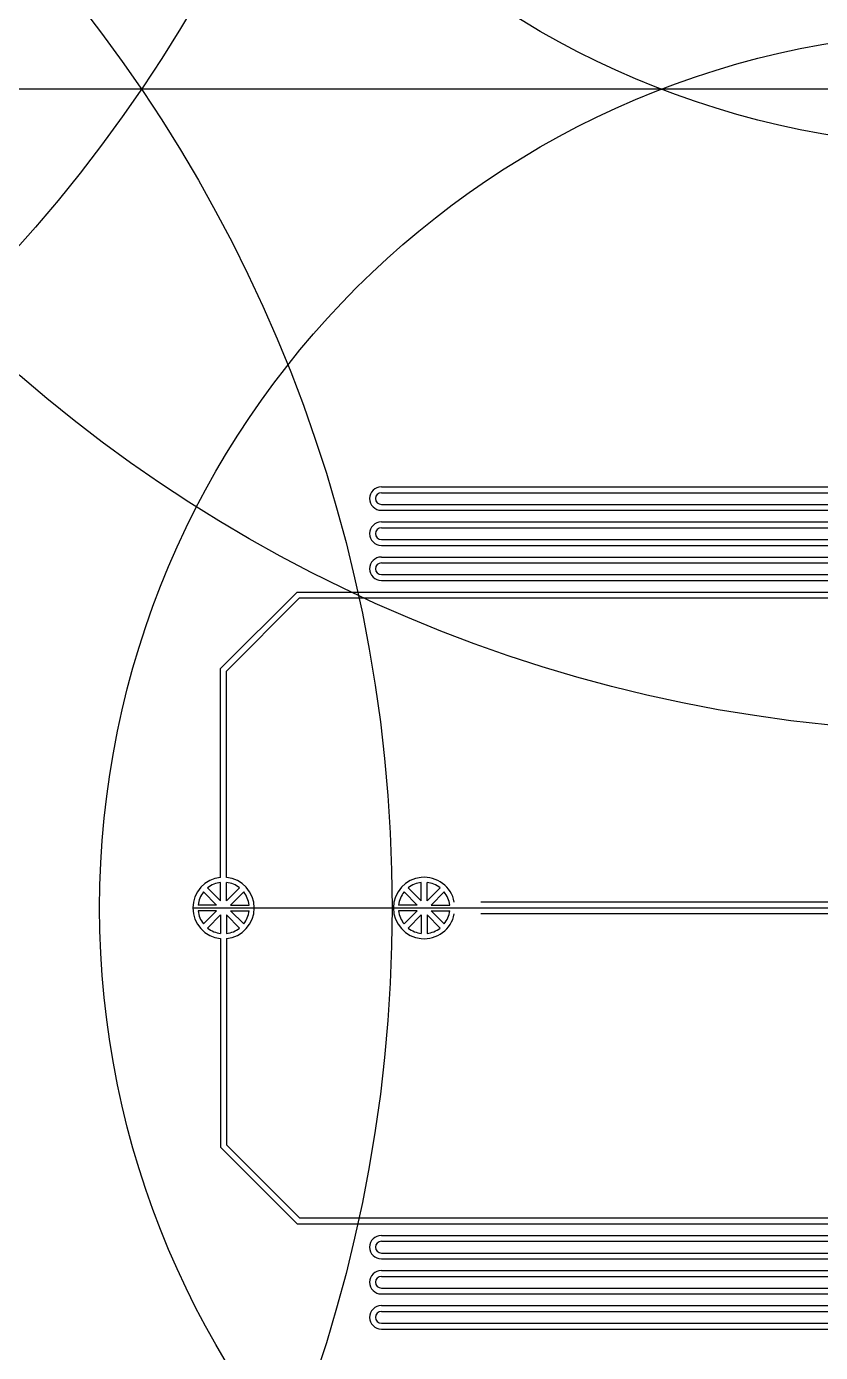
# Model space of a CAD drawing. Header units: millimetres. Extents: x 45556 to 173556, y 25313 to 153313.
# Drawn here: x 110806 to 124379, y 67713 to 90384 of the extents above; entities that cross this region are included whole.
import ezdxf

# ---------------------------------------------------------------- set-up
doc = ezdxf.new("R2010")
doc.units = ezdxf.units.MM
doc.layers.add('CLEAR', color=140, linetype='Continuous')
doc.layers.add('MASK', color=20, linetype='Continuous')

msp = doc.modelspace()

# ---------------------------------------------------------------- linework, layer by layer
for p, q in [((173056, 89313), (46056, 89313)), ((113650, 75313), (140463, 75313))]:
    msp.add_line(p, q)
for centre, radius in [((92056, 103313), 25000), ((127056, 103313), 25000), ((127056, 103313), 15000), ((92056, 75313), 25000), ((127056, 75313), 25000), ((127056, 75313), 15000)]:
    msp.add_circle(centre, radius)
at = {"layer": 'CLEAR'}
for p, q in [((116872, 82513), (136233, 82513)), ((116872, 82413), (136192, 82413)), ((116872, 82213), (131875, 82213)), ((116872, 82113), (131875, 82113)), ((116872, 81913), (131875, 81913)), ((116872, 81813), (131875, 81813)), ((116872, 81613), (131875, 81613)), ((116872, 81513), (131875, 81513)), ((116872, 81313), (131875, 81313)), ((116872, 81213), (131875, 81213)), ((116872, 81013), (131875, 81013)), ((115433, 80713), (114125, 79405)), ((115433, 80713), (131875, 80713)), ((116872, 80913), (131875, 80913)), ((115475, 80613), (114225, 79363)), ((115475, 80613), (131875, 80613)), ((114125, 75836), (114125, 79405)), ((114225, 75836), (114225, 79363)), ((132825, 75413), (118570, 75413)), ((132825, 75213), (118570, 75213)), ((114125, 74791), (114125, 71222)), ((114125, 74791), (114125, 71222)), ((114225, 74791), (114225, 71263)), ((114225, 74791), (114225, 71263)), ((115433, 69913), (114125, 71222)), ((115475, 70013), (114225, 71263)), ((115433, 69913), (131875, 69913)), ((115475, 70013), (131875, 70013)), ((116872, 69713), (131875, 69713)), ((116872, 69613), (131875, 69613)), ((116872, 69413), (131875, 69413)), ((116872, 69313), (131875, 69313)), ((116872, 69113), (131875, 69113)), ((116872, 69013), (131875, 69013)), ((116872, 68813), (131875, 68813)), ((116872, 68713), (131875, 68713)), ((116872, 68513), (131875, 68513)), ((116872, 68413), (131875, 68413)), ((116872, 68213), (136192, 68213)), ((116872, 68113), (136233, 68113))]:
    msp.add_line(p, q, dxfattribs=at)
for centre, radius, start, end in [((116872, 82313), 200, 90, 270), ((116872, 82313), 100, 90, 270), ((116872, 81713), 200, 90, 270), ((116872, 81713), 100, 90, 270), ((116872, 81113), 200, 90, 270), ((116872, 81113), 100, 90, 270), ((114175, 75313), 525, 95.465, 264.535), ((114175, 75313), 525, 275.465, 84.535), ((117604, 75313), 525, 10.9806, 349.0194), ((116872, 69513), 200, 90, 270), ((116872, 69513), 100, 90, 270), ((116872, 68913), 200, 90, 270), ((116872, 68913), 100, 90, 270), ((116872, 68313), 200, 90, 270), ((116872, 68313), 100, 90, 270)]:
    msp.add_arc(centre, radius, start, end, dxfattribs=at)
at = {"layer": 'MASK'}
for p, q in [((114125, 75434), (114125, 75750)), ((114225, 75434), (114225, 75750)), ((117554, 75434), (117554, 75750)), ((117654, 75434), (117654, 75750)), ((114054, 75363), (113831, 75587)), ((114125, 75434), (113901, 75657)), ((114225, 75434), (114448, 75657)), ((114295, 75363), (114519, 75587)), ((117484, 75363), (117260, 75587)), ((117554, 75434), (117331, 75657)), ((117654, 75434), (117878, 75657)), ((117725, 75363), (117948, 75587)), ((114054, 75363), (113738, 75363)), ((114295, 75363), (114611, 75363)), ((117484, 75363), (117168, 75363)), ((117725, 75363), (118041, 75363)), ((114054, 75263), (113738, 75263)), ((114054, 75263), (113831, 75040)), ((114125, 75193), (113901, 74969)), ((114125, 75193), (114125, 74877)), ((114225, 75193), (114448, 74969)), ((114225, 75193), (114225, 74877)), ((114295, 75263), (114519, 75040)), ((114295, 75263), (114611, 75263)), ((117484, 75263), (117168, 75263)), ((117484, 75263), (117260, 75040)), ((117554, 75193), (117331, 74969)), ((117554, 75193), (117554, 74877)), ((117654, 75193), (117878, 74969)), ((117654, 75193), (117654, 74877)), ((117725, 75263), (117948, 75040)), ((117725, 75263), (118041, 75263))]:
    msp.add_line(p, q, dxfattribs=at)
for centre, start, end in [((114175, 75313), 96.5242, 128.4758), ((114175, 75313), 51.5242, 83.4758), ((117604, 75313), 96.5242, 128.4758), ((117604, 75313), 51.5242, 83.4758), ((114175, 75313), 141.5242, 173.4758), ((114175, 75313), 6.5242, 38.4758), ((117604, 75313), 141.5242, 173.4758), ((117604, 75313), 6.5242, 38.4758), ((114175, 75313), 186.5242, 218.4758), ((114175, 75313), 321.5242, 353.4758), ((117604, 75313), 186.5242, 218.4758), ((117604, 75313), 321.5242, 353.4758), ((114175, 75313), 231.5242, 263.4758), ((114175, 75313), 276.5242, 308.4758), ((117604, 75313), 231.5242, 263.4758), ((117604, 75313), 276.5242, 308.4758)]:
    msp.add_arc(centre, 439, start, end, dxfattribs=at)

doc.saveas('drawing.dxf')
